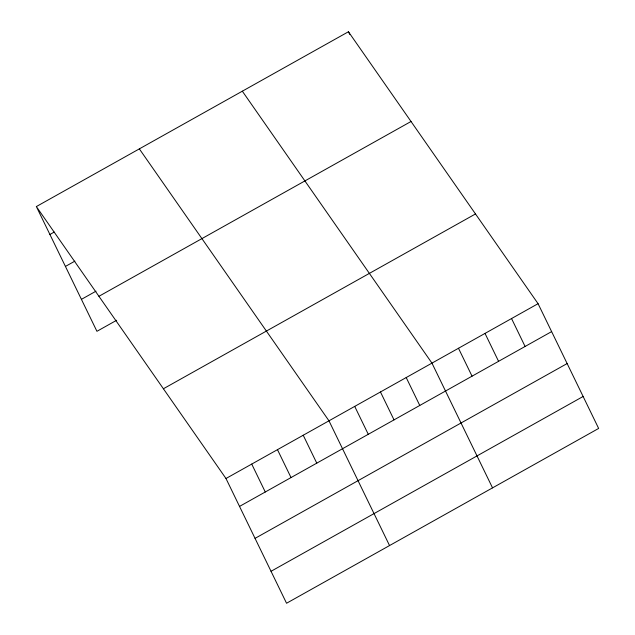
<?xml version="1.0" encoding="UTF-8"?>
<svg xmlns="http://www.w3.org/2000/svg" width="635" height="635" viewBox="0 0 635 635"><rect width="100%" height="100%" fill="white"/><g stroke="black" fill="none" stroke-linecap="round" stroke-linejoin="round"><path stroke-width="0.95" d="M36.354 206.565L348.448 31.75L538.067 303.689L598.646 428.434L286.552 603.25L225.981 478.504L36.354 206.565L96.933 331.311L116.665 320.254M49.911 234.474L54.197 232.069M65.429 266.43L74.866 261.144M81.415 299.355L96.004 291.179M98.933 296.299L411.02 121.491M163.401 388.763L475.496 213.947M225.981 478.504L538.067 303.689M239.53 506.412L551.625 331.605M255.048 538.369L567.142 363.553M271.034 571.294L583.128 396.478M242.332 91.186L431.959 363.125L492.53 487.87M139.343 148.876L328.97 420.814L389.541 545.56M511.54 318.548L525.097 346.464M348.448 31.75L349.718 34.369M485.013 333.407L498.57 361.323M458.486 348.266L472.043 376.182M406.209 377.547L419.767 405.463M380.468 391.97L394.017 419.878M354.719 406.392L368.268 434.3M303.22 435.237L316.778 463.145M277.471 449.659L291.028 477.568M251.73 464.082L265.279 491.99"/></g></svg>
